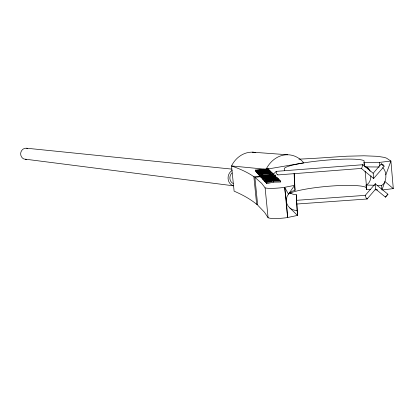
<?xml version="1.0" encoding="UTF-8"?>
<svg xmlns="http://www.w3.org/2000/svg" width="414" height="414" viewBox="0 0 414 414"><rect width="100%" height="100%" fill="white"/><g stroke="black" fill="none" stroke-linecap="round" stroke-linejoin="round"><path stroke-width="0.62" d="M381.31 163.83C383.907 168.105 385.817 165.377 381.31 163.83L373.18 173.275L373.609 178.517L384.254 166.247M277.939 174.485C277.349 175.738 275.579 172.074 276.314 171.349L362.861 164.725L373.18 173.275M373.744 177.953L373.671 178.501M387.934 194.233L385.475 197.162L375.658 189.074L375.224 183.842L387.934 194.233L386.888 195.268M385.475 197.162L386.252 196.024M370.768 189.705L366.416 189.591L366.509 186.652M296.89 204.024L367.052 199.005L367.125 198.497M375.224 183.842L365.231 195.392L365.966 197.607L367.052 199.005M364.325 166.304L363.968 162.319L364.201 160.922A40.256 4.766 -5.3 0 0 304.471 162.78L303.902 162.873A34.833 4.109 -5.4 0 0 298.758 163.778L294.582 164.643A40.256 4.766 -5.3 0 0 284.283 168.984L284.377 170.646M362.804 165.057L362.861 164.725L361.567 168.607L373.609 178.517M385.838 174.827L390.899 161.03L386.552 158.174L384.471 157.413L377.408 156.321L363.958 155.793L346.797 156.213L329.104 157.367A127.165 12.865 -5.3 0 1 298.939 159.142M361.686 168.41L277.732 174.946M278.71 179.008L278.032 179.5L274.736 179.867L276.112 179.179L269.918 179.391L266.942 180.111L269.255 180.473L266 180.835L264.267 180.23L267.749 179.221L276.102 178.47L278.627 178.827L278.808 179.971L278.627 178.827M274.922 175.298L274.249 175.764L271.041 176.121L272.391 175.464L266.373 175.686L263.47 176.374L265.705 176.716L262.543 177.063L260.872 176.493L264.272 175.526L272.402 174.791L274.844 175.122L275.015 176.235L274.844 175.122M367.14 198.953L375.658 189.074M272.728 174.786L276.185 171.386M265.503 180.778L265.597 181.741L264.406 181.373L264.479 180.038M365.231 195.392L365.666 195.615M291.026 193.68L289.712 192.401A9.382 9.237 -1.4 0 0 296.274 194.652L297.475 215.415L287.119 217.624A15.204 2.396 -5.4 0 1 268.096 217.754L264.536 212.294L257.694 205.163L254.889 177.373L261.022 176.612M274.756 178.993L274.855 179.955L267.754 180.752L267.661 179.79M271.082 175.293L271.175 176.229L264.267 177.006L264.173 176.069M266.161 182.129L266.626 182.631L273.535 181.182L280.604 181.053L280.697 182.031L273.628 182.155L266.719 183.609L266.161 182.129L271.403 181.047L265.679 181.591L265.302 181.182L279.16 179.64L279.579 180.049L273.406 180.737L280.112 180.571L280.604 181.053M254.889 177.373L261.627 183.288L265.105 187.847A15.251 2.023 -5.5 0 0 284.159 187.407L294.561 185.353L294.121 173.549M258.507 173.72L267.102 172.141L257.994 173.155L257.689 172.819L270.725 171.37L271.175 171.815L264.132 173.114L271.646 172.276L271.993 172.612L258.833 174.077L258.507 173.72L258.926 174.993L258.833 174.077M267.377 169.083L303.783 162.862A27.785 23.582 -83.4 0 0 266.109 169.295M268.412 169.109L262.393 170.123L269.043 169.724L269.457 170.133L256.551 171.567L256.225 171.21L264.758 170.263L258.786 170.377L264.023 169.512L255.536 170.454L255.236 170.128L268.008 168.71L268.505 170.004L268.008 168.71M382.598 189.928L393.3 188.618L390.899 161.03L379.534 162.402L363.968 162.319M255.236 170.128L255.629 171.349L258.657 171.013M256.763 171.805L257.472 172.576L257.56 173.487L256.856 172.705L256.763 171.805L269.7 170.366L270.482 171.132L259.547 172.115L259.64 173.021M257.472 172.576L259.744 172.327L259.547 172.115M259.05 174.315L272.236 172.85L273.043 173.647L273.136 174.573L270.823 174.827L270.518 173.689L261.902 174.646L262.191 175.79L259.878 176.043L259.143 175.236L259.05 174.315L259.785 175.122L259.878 176.043M259.785 175.122L262.098 174.863L262.191 175.79M270.518 173.689L273.043 173.647M261.995 175.572L270.606 174.615M261.855 177.394L262.807 178.439L262.9 179.386L261.948 178.336L261.855 177.394L275.341 175.898L275.734 176.281L275.827 177.223L264.882 178.439L264.789 177.497L275.734 176.281M262.807 178.439L265.4 178.149L264.789 177.497M264.991 180.24L263.796 180.375L263.014 179.51L262.921 178.563L276.521 177.052L277.385 177.901L277.478 178.853M262.921 178.563L263.702 179.422L266.088 179.153L266.186 180.111M277.385 177.901L265.876 178.926L266.088 179.153M262.864 175.903L253.865 176.664C247.023 171.96 239.323 168.684 231.519 165.942L234.117 191.159C242.112 194.616 249.911 198.73 256.654 204.299L257.555 204.325M264.142 175.774L266.052 175.583M268.603 175.324L269.876 175.194M296.481 200.329L365.319 195.346M364.998 166.878L379.317 167.008M366.416 189.591L366.007 185.053L374.717 185.255M377.206 185.312L381.563 185.415A9.336 5.454 -89.5 0 0 385.869 177.176A9.336 5.454 -89.5 0 0 382.634 167.717M375.125 189.824L377.615 189.886M252.292 152.166L287.678 154.769M264.189 169.109L231.519 165.942A26.398 22.76 -83.4 0 1 255.79 152.538M26.687 148.228L231.788 169.103M27.593 148.435A5.615 5.315 -84 0 0 20.979 151.928A5.615 5.315 -84 0 0 23.94 159.002L233.579 185.834M260.965 177.425L262.15 177.948L262.057 177.011M233.703 185.772L232.414 185.405A8.244 7.157 -83.4 0 1 228.062 178.16A8.244 7.157 -83.4 0 1 232.171 170.413M276.314 171.349L276.702 171.639M274.653 175.909L274.937 176.059M278.425 179.624L278.726 179.785M393.3 188.618L384.927 181.549L381.967 190.005L381.563 185.415M289.821 207.947L297.475 215.415L296.274 194.652M275.434 176.835L275.827 177.223M284.672 187.325L288.475 194.135L294.561 185.353L295.047 190.378A10.252 10.076 0.8 0 0 286.348 201.297L287.626 217.541L284.672 187.325L286.348 201.307A10.252 10.076 0.8 0 0 296.993 210.416M367.259 167.194L368.372 169.476M375.286 183.821L375.441 184.313M366.38 186.786L366.623 187.94A40.148 5.646 -5.2 0 0 340.349 185.539A40.148 5.646 -5.2 0 0 298.887 190.497L297.123 190.911A40.148 5.646 -5.2 0 0 290.219 193.043M256.551 171.567L256.639 172.467L256.225 171.21M255.536 170.454L255.629 171.349M253.865 176.664L256.654 204.299M274.084 179.008L274.182 179.966M273.535 181.182L273.628 182.155M273.24 179.055L273.333 180.012M272.008 175.339L272.101 176.271M272.236 179.133L272.329 180.09M271.631 175.303L271.724 176.24M270.73 173.906L270.823 174.827M271.087 179.252L271.18 180.209M270.43 175.308L270.523 176.245M269.7 170.366L269.788 171.267M269.607 175.355L269.7 176.286M269.918 179.391L270.011 180.349M268.629 175.432L268.722 176.364M268.971 179.531L269.064 180.488M268.003 171.179L268.091 172.084M268.225 179.666L268.319 180.623M267.511 175.546L267.604 176.478M267.278 179.909L267.372 180.866M266.373 175.686L266.466 176.618M266.626 182.631L266.719 183.609M265.452 175.821L265.545 176.752M265.679 181.591L265.772 182.564L265.302 181.182M264.727 175.945L264.82 176.881M265.007 180.695L265.1 181.658M264.577 180.587L264.675 181.549M264.308 180.416L264.406 181.373M265.105 187.847L268.096 217.754M263.801 176.183L263.894 177.114M264.267 180.23L264.365 181.187M263.568 176.286L263.661 177.218M263.702 179.422L263.796 180.375M261.576 176.938L261.669 177.875M261.167 176.835L261.26 177.766M260.872 176.493L261.001 177.606M258.786 170.377L258.874 171.272M257.994 173.155L258.088 174.066L257.689 172.819M275.714 179.045L275.812 180.002M275.32 179.008L275.419 179.966M294.219 173.409L295.047 190.378M364.429 163.494L364.548 164.782M365.122 171.215L366.395 185.368M379.534 162.402L379.84 165.859M233.134 183.469A6.163 5.351 -83.4 0 1 229.915 178.657A6.163 5.351 -83.4 0 1 232.047 172.923M26.672 159.349A5.615 5.315 -84 0 1 25.28 159.364M272.158 174.946A2.36 0.29 -5.6 0 1 272.759 174.879M275.181 174.925A2.36 0.29 -5.6 0 1 275.119 175.008M365.909 166.935A9.222 6.075 -88.5 0 1 370.152 171.344M370.934 175.764A9.222 6.075 -88.5 0 1 366.007 185.053"/></g></svg>
